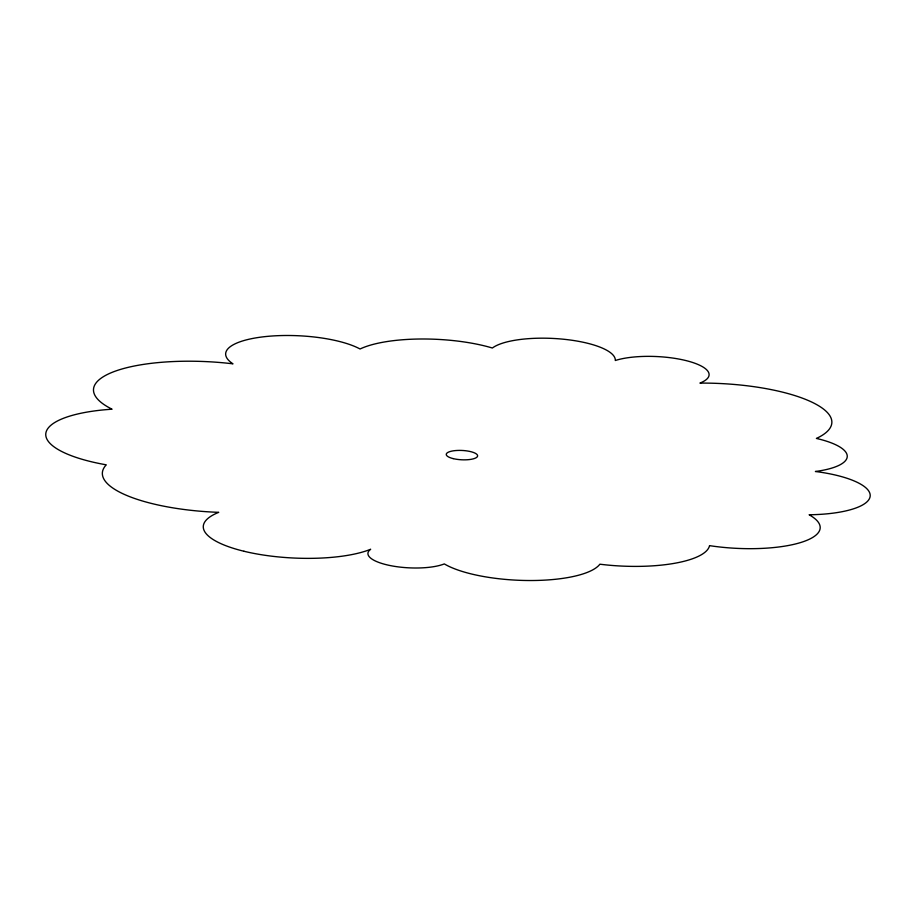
<?xml version="1.0" encoding="UTF-8"?>
<svg xmlns="http://www.w3.org/2000/svg" width="916" height="916" viewBox="0 0 916 916"><rect width="100%" height="100%" fill="white"/><g stroke="black" fill="none" stroke-linecap="round" stroke-linejoin="round"><path stroke-width="1.37" d="M243.954 551.249A91.36 27.171 2.8 0 0 370.659 549.256A41.804 12.435 2.8 0 0 390.468 565.619A41.804 12.435 2.8 0 0 444.317 563.913A83.894 24.95 2.8 0 0 529.86 580.526A83.894 24.95 2.8 0 0 599.865 564.199A87.215 25.934 2.8 0 0 709.534 545.638A82.394 24.503 2.8 0 0 800.893 542.467A82.394 24.503 2.8 0 0 809.126 514.769A75.227 22.373 2.8 0 0 870.131 496.438A75.227 22.373 2.8 0 0 815.389 471.488A64.933 19.305 2.8 0 0 816.408 438.443A113.011 33.606 2.8 0 0 811.794 402.101A113.011 33.606 2.8 0 0 699.916 383.094A52.899 15.732 2.8 0 0 687.859 361.064A52.899 15.732 2.8 0 0 615.3 360.503A63.57 18.904 2.8 0 0 563.752 339.252A63.57 18.904 2.8 0 0 492.373 348.011A87.341 25.969 2.8 0 0 360.057 348.996A72.398 21.526 2.8 0 0 263.545 336.79A72.398 21.526 2.8 0 0 232.985 363.835A112.073 33.331 2.8 0 0 114.145 371.564A112.073 33.331 2.8 0 0 112.073 409.2A101.207 30.102 2.8 0 0 45.8 433.6A101.207 30.102 2.8 0 0 106.279 464.824A113.252 33.674 2.8 0 0 218.729 512.342A91.36 27.171 2.8 0 0 243.954 551.249M453.157 458.607A15.709 4.672 2.8 0 0 477.58 456.145A15.709 4.672 2.8 0 0 455.046 450.615A15.709 4.672 2.8 0 0 453.157 458.607"/></g></svg>
